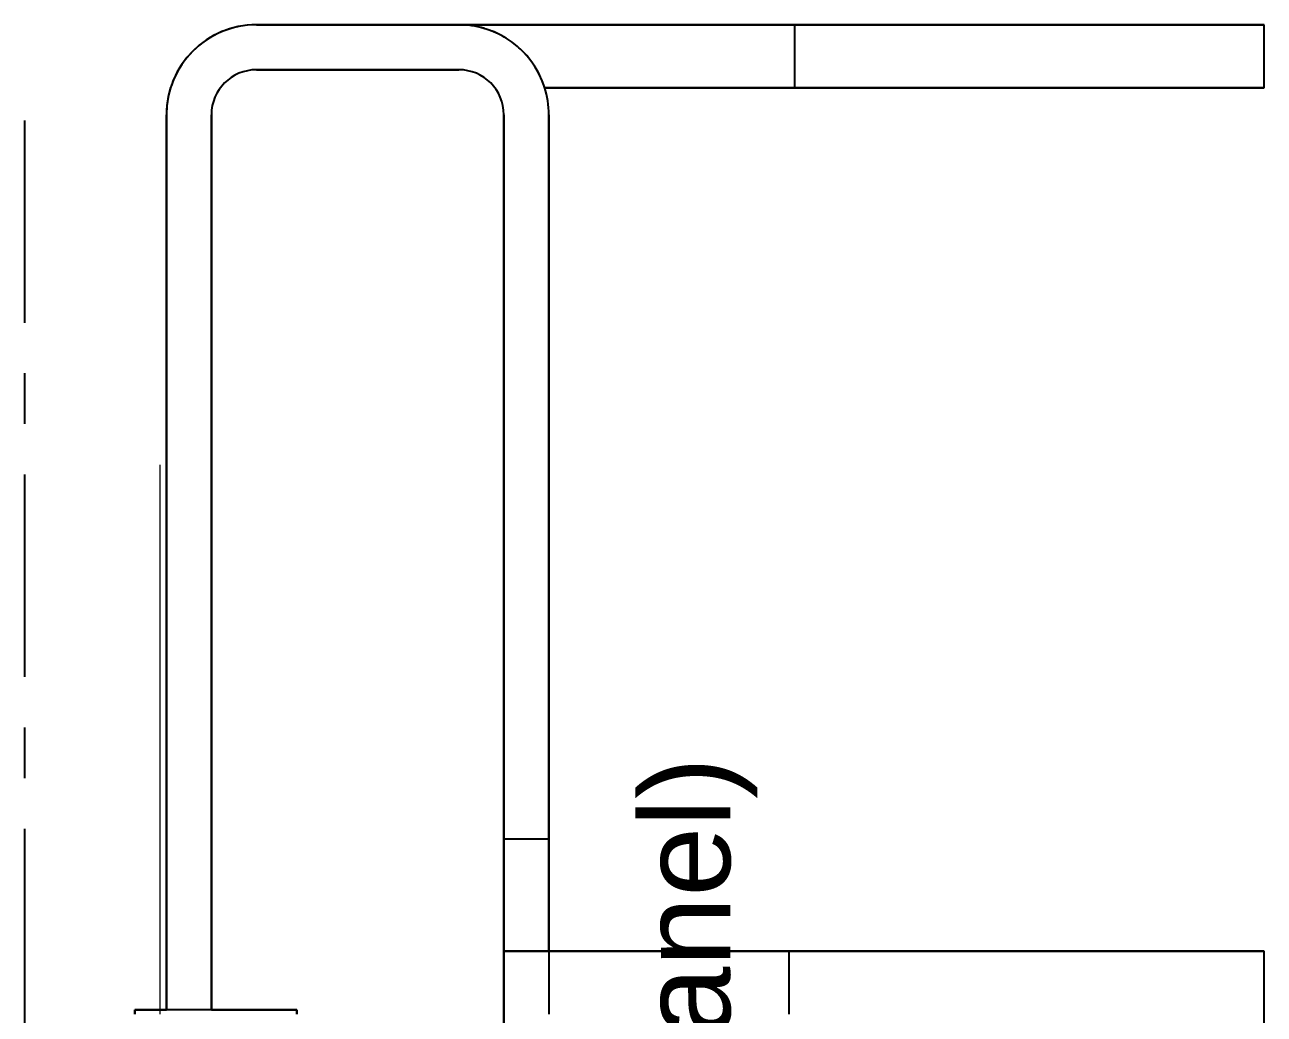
# Model space of a CAD drawing. Header units: millimetres. Extents: x -25371 to 2282244, y -90657 to 147824.
# Drawn here: x 1652267 to 1653644, y 4127 to 5227 of the extents above; entities that cross this region are included whole.
import ezdxf
from ezdxf.enums import TextEntityAlignment as Align
from ezdxf.xclip import XClip

# ---------------------------------------------------------------- set-up
doc = ezdxf.new("R2010")
doc.units = ezdxf.units.MM
doc.header["$XCLIPFRAME"] = 0
doc.linetypes.add('CENTER', pattern=[50.800000000000004, 31.75, -6.35, 6.35, -6.35])
doc.linetypes.add('TA_GL_000.90000', pattern=[2.475, 0.9, -0.225, 0.225, -0.225, 0.9])
for name, color, linetype in [('000 - 0_SYM_DWG_GRIDLINE_MAIN_COLOR_251', 7, 'Continuous'), ('000 - 0_SYM_DWG_SLOPE-SYM_TEXT_COLOR_3', 7, 'Continuous'), ('000 - ESTIMATE_ASPG_TEXT_COLOR_1', 7, 'Continuous'), ('000 - EXISTING_BUILDING_MAIN_COLOR_251', 7, 'Continuous'), ('000 - GRID', 7, 'CENTER')]:
    doc.layers.add(name, color=color, linetype=linetype)
doc.layers.add('A-GLAZ-CURT', color=7, linetype='Continuous', lineweight=35)
doc.layers.add('A-GLAZ-CURT-HDLN', color=7, linetype='Continuous', lineweight=9)
doc.styles.add('_Arial', font='arial.ttf')
doc.styles.add('Arial', font='arial.ttf', dxfattribs={"height": 299.9999999999999})
doc.styles.add('TA', font='', dxfattribs={"height": 4.5})
doc.styles.get('TA').set_extended_font_data('Cordia New')

# ---------------------------------------------------------------- blocks, each defined once
blk = doc.blocks.new('DPA_GM-Cage Ladder - H4800 with Protection Ring-5065257-VS01 - ELEVATION 1')
at = {"layer": '000 - EXISTING_BUILDING_MAIN_COLOR_251', "color": 7}
for p, q in [((30990.15270916892, 109800), (30765.15270916892, 109800)), ((30765.15270916892, 109800), (30990.15270916892, 109800)), ((30765.15270916892, 109800), (30990.15270916892, 109800)), ((30990.15270916892, 109800), (30765.15270916892, 109800)), ((31364.19615557885, 109799.9999999998), (30990.15270916895, 109799.9999999998)), ((30990.15270916895, 109799.9999999998), (31363.22402989658, 109799.9999999998)), ((31363.22402989658, 109799.9999999998), (30990.15270916895, 109799.9999999998)), ((30990.15270916895, 109799.9999999998), (31364.19615557885, 109799.9999999998)), ((31885.15270916895, 109799.9999999998), (31363.22402989658, 109799.9999999998)), ((31363.22402989658, 109799.9999999998), (31885.15270916895, 109799.9999999998)), ((31363.22402989658, 109799.9999999998), (31363.22402989658, 109729.9999999998)), ((31880.15270916895, 109799.9999999998), (31364.19615557885, 109799.9999999998)), ((31364.19615557884, 109799.9999999998), (31880.15270916895, 109799.9999999998)), ((31885.15270916896, 109730), (31885.15270916896, 109800)), ((30990.15270916892, 109750), (30765.15270916892, 109750)), ((30765.15270916892, 109750), (30990.15270916892, 109750)), ((30765.15270916892, 109750), (30990.15270916892, 109750)), ((30990.15270916892, 109750), (30765.15270916892, 109750)), ((31363.22402989658, 109729.9999999998), (31085.54662931064, 109729.9999999998)), ((31085.54662931064, 109729.9999999998), (31364.19615557885, 109729.9999999998)), ((31364.19615557885, 109729.9999999998), (31085.54662931064, 109729.9999999998)), ((31085.54662931064, 109729.9999999998), (31363.22402989658, 109729.9999999998)), ((31363.22402989658, 109729.9999999998), (31885.15270916895, 109729.9999999998)), ((31885.15270916895, 109729.9999999998), (31363.22402989658, 109729.9999999998)), ((31364.19615557885, 109729.9999999998), (31880.15270916895, 109729.9999999998)), ((31880.15270916895, 109729.9999999998), (31364.19615557885, 109729.9999999998)), ((30665.15270916892, 109700), (30665.15270916892, 108705)), ((30665.15270916892, 108705), (30665.15270916892, 109700)), ((30665.15270916892, 108705), (30665.15270916892, 109700)), ((30665.15270916892, 109700), (30665.15270916892, 108705)), ((30715.15270916891, 108705), (30715.15270916891, 109700)), ((30715.15270916891, 108705), (30715.15270916891, 109700)), ((30715.15270916891, 109700), (30715.15270916891, 108705)), ((30715.15270916891, 109700), (30715.15270916891, 108705)), ((31040.15270916891, 108897.071067812), (31040.15270916891, 109700)), ((31040.15270916891, 109700), (31040.15270916891, 108895.0000000001)), ((31040.15270916891, 109700), (31040.15270916891, 108897.071067812)), ((31040.15270916891, 108895.0000000001), (31040.15270916891, 109700)), ((31090.15270916892, 108895.0000000001), (31090.15270916892, 109700)), ((31090.15270916892, 109700), (31090.15270916892, 108897.071067812)), ((31090.15270916892, 109700), (31090.15270916892, 108895.0000000001)), ((31090.15270916892, 108897.071067812), (31090.15270916892, 109700)), ((31040.15270916891, 108897.071067812), (31040.15270916891, 108772.071067812)), ((31040.15270916891, 108772.071067812), (31040.15270916891, 108897.071067812)), ((31040.15270916891, 108895.0000000001), (31090.15270916892, 108895.0000000001)), ((31040.15270916891, 108770.0000000001), (31040.15270916891, 108895.0000000001)), ((31040.15270916891, 108895.0000000001), (31040.15270916891, 108770.0000000001)), ((31090.15270916892, 108772.071067812), (31090.15270916892, 108897.071067812)), ((31090.15270916892, 108897.071067812), (31090.15270916892, 108772.071067812)), ((31090.15270916892, 108895.0000000001), (31090.15270916892, 108770.0000000001)), ((31090.15270916892, 108770.0000000001), (31090.15270916892, 108895.0000000001)), ((31040.15270916891, 108772.071067812), (31040.15270916891, 108650)), ((31040.15270916891, 108650), (31040.15270916891, 108772.071067812)), ((31090.15270916893, 108770), (31040.15270916894, 108770)), ((31040.15270916894, 108770), (31090.15270916893, 108770)), ((31040.15270916894, 108770), (31040.15270916894, 108700)), ((31040.15270916894, 108770), (31040.15270916894, 108700)), ((31040.15270916894, 108700), (31040.15270916894, 108770)), ((31040.15270916894, 108700), (31040.15270916894, 108770)), ((31345.8573859482, 108770), (31040.15270916894, 108770)), ((31040.15270916894, 108770), (31357.16622329945, 108770)), ((31040.15270916894, 108700), (31040.15270916894, 108770)), ((31040.15270916894, 108700), (31040.15270916894, 108770)), ((31040.15270916894, 108700), (31040.15270916894, 108770)), ((31040.15270916894, 108700), (31040.15270916894, 108770)), ((31040.15270916891, 108650), (31040.15270916891, 108770.0000000001)), ((31040.15270916891, 108770.0000000001), (31090.15270916892, 108770.0000000001)), ((31040.15270916891, 108770.0000000001), (31040.15270916891, 108650)), ((31090.15270916892, 108770), (31090.15270916892, 108772.071067812)), ((31090.15270916892, 108772.071067812), (31090.15270916892, 108770)), ((31090.15270916893, 108770), (31090.15270916893, 108700)), ((31090.15270916892, 108770), (31345.8573859482, 108770)), ((31202.66303992385, 108770), (31090.15270916894, 108770)), ((31090.15270916894, 108770), (31205.15270916893, 108770)), ((31205.15270916894, 108770), (31090.15270916893, 108770)), ((31090.15270916893, 108770), (31202.66303992386, 108770)), ((31357.16622329946, 108770), (31090.15270916892, 108770)), ((31345.8573859482, 108770), (31202.66303992386, 108770)), ((31202.66303992385, 108770), (31345.8573859482, 108770)), ((31880.15270916894, 108770), (31205.15270916894, 108770)), ((31205.15270916893, 108770), (31880.15270916894, 108770)), ((31885.15270916894, 108770), (31357.16622329946, 108770)), ((31357.16622329945, 108770), (31885.15270916894, 108770)), ((31357.16622329945, 108700), (31357.16622329945, 108770)), ((31885.15270916896, 108700.0000000001), (31885.15270916896, 108770.0000000001)), ((30630.15270916892, 108700), (30630.15270916892, 108705)), ((30630.15270916892, 108705), (30665.15270916892, 108705)), ((30810.15270916891, 108705), (30630.15270916892, 108705)), ((30630.15270916892, 108705), (30630.15270916892, 108700)), ((30665.15270916892, 108705), (30630.15270916892, 108705)), ((30630.15270916892, 108705), (30630.15270916892, 108700)), ((30630.15270916892, 108700), (30630.15270916892, 108705)), ((30630.15270916892, 108705), (30665.15270916891, 108705)), ((30715.15270916891, 108705), (30810.15270916891, 108705)), ((30810.15270916891, 108705), (30715.15270916891, 108705)), ((30715.15270916891, 108705), (30810.15270916891, 108705)), ((30810.15270916891, 108705), (30810.15270916891, 108700)), ((30810.15270916891, 108700), (30810.15270916891, 108705)), ((30810.15270916891, 108700), (30810.15270916891, 108705)), ((30810.15270916891, 108705), (30810.15270916891, 108700)), ((31885.15270916896, 107093.4166187195), (31885.15270916896, 108700.0000000001))]:
    blk.add_line(p, q, dxfattribs=at)
for centre, radius, start, end in [((30765.15270916892, 109700), 99.99999999999272, 89.99999999999584, 179.9999999999959), ((30765.15270916892, 109700), 100, 90, 180), ((30765.15270916892, 109700), 100, 90, 180), ((30765.15270916892, 109700), 99.99999999999272, 89.99999999999584, 179.9999999999959), ((30990.15270916895, 109699.9999999998), 100.0000000000006, 73.49076729547308, 90), ((30990.15270916895, 109699.9999999998), 100.0000000000036, 17.45760312371655, 90), ((30990.15270916895, 109699.9999999998), 100.0000000000006, 73.49076729547308, 90), ((30990.15270916895, 109699.9999999998), 100.0000000000036, 73.4907672954758, 90), ((30990.15270916892, 109700), 99.99999999999946, 73.52318118264071, 90), ((30990.15270916892, 109700), 100, 73.5231811826405, 90), ((30990.15270916892, 109700), 100, 73.52318118264448, 90), ((30990.15270916892, 109700), 99.99999999999946, 73.52318118264071, 90), ((30990.15270916895, 109699.9999999998), 99.99999999999831, 56.8137696402726, 68.34169331895237), ((30990.15270916895, 109699.9999999998), 100.0000000000003, 56.81376964027138, 68.34169331895276), ((30990.15270916895, 109699.9999999998), 100.0000000000024, 56.81376964026656, 68.34169331894915), ((30990.15270916892, 109700), 100.0000000000016, 56.85439318588482, 68.31365132528309), ((30990.15270916892, 109700), 99.99999999999902, 56.85439318588426, 68.31365132527617), ((30990.15270916892, 109700), 99.99999999999972, 56.85439318588095, 68.31365132528018), ((30990.15270916892, 109700), 100.0000000000027, 56.85439318588683, 68.31365132527748), ((30990.15270916895, 109699.9999999998), 100.0000000000033, 39.63993867990086, 51.00988308955952), ((30990.15270916895, 109699.9999999998), 100.000000000001, 39.63993867990021, 51.00988308955724), ((30990.15270916895, 109699.9999999998), 100.0000000000058, 39.63993867990066, 51.0098830895577), ((30990.15270916892, 109700), 99.99999999999898, 39.67078394887609, 50.96974323206896), ((30990.15270916892, 109700), 99.99999999999741, 39.67078394887304, 50.96974323206594), ((30990.15270916892, 109700), 99.99999999999741, 39.67078394887304, 50.96974323206594), ((30990.15270916892, 109700), 99.99999999999898, 39.67078394887609, 50.96974323206896), ((30990.15270916895, 109699.9999999998), 100.0000000000022, 19.65215107027909, 34.28872408657381), ((30990.15270916895, 109699.9999999998), 100.000000000001, 19.65215107027887, 34.28872408657349), ((30990.15270916895, 109699.9999999998), 100.0000000000018, 19.65215107027579, 34.28872408656896), ((30990.15270916892, 109700), 99.99999999999766, 19.65844659152696, 34.25361205830981), ((30990.15270916892, 109700), 99.99999999999935, 19.65844659142863, 34.25361205830974), ((30990.15270916892, 109700), 99.99999999999935, 19.65844659152692, 34.25361205830974), ((30990.15270916892, 109700), 99.99999999999837, 19.65844659142863, 34.25361205830973), ((30765.15270916892, 109700), 50.00000000000364, 90, 180), ((30765.15270916892, 109700), 50.00000000000364, 90, 180), ((30765.15270916892, 109700), 50.00000000000364, 90, 180), ((30765.15270916892, 109700), 50.00000000000364, 90, 180), ((30990.15270916892, 109700), 49.99999999999636, 0, 90), ((30990.15270916892, 109700), 49.99999999999636, 0, 90), ((30990.15270916892, 109700), 49.99999999999636, 0, 90), ((30990.15270916892, 109700), 49.99999999999636, 0, 90), ((30990.15270916892, 109700), 100, 0, 17.75548723942642), ((30990.15270916892, 109700), 99.99999999999875, 0, 17.7554872394428), ((30990.15270916892, 109700), 99.9999999999968, 0, 17.7554872394245), ((30990.15270916892, 109700), 100, 0, 17.75548723944357)]:
    blk.add_arc(centre, radius, start, end, dxfattribs=at)
blk = doc.blocks.new('DPA_CP_Entrance Canopy Lower - Depth 4200-5686501-VS01 - ELEVATION 1')
at = {"layer": 'A-GLAZ-CURT-HDLN', "color": 7}
blk.add_line((30658.02764320795, 108700), (30658.02764320795, 109310.6524907525), dxfattribs=at)
blk = doc.blocks.new('DPA_CP_Entrance Canopy Lower - Depth 4200-V89-VS01 - ELEVATION 1')
at = {"layer": 'A-GLAZ-CURT-HDLN', "color": 7}
blk.add_line((30658.02764320798, 108700), (30658.02764320798, 109310.6524907525), dxfattribs=at)
blk = doc.blocks.new('DPA_CP_Entrance Canopy Lower - Depth 4200-V90-VS01 - ELEVATION 1')
at = {"layer": 'A-GLAZ-CURT-HDLN', "color": 7}
blk.add_line((30658.02764320804, 108700), (30658.02764320804, 109310.6524907525), dxfattribs=at)
blk = doc.blocks.new('DPA_CP_Entrance Canopy Lower - Depth 4200-V91-VS01 - ELEVATION 1')
at = {"layer": 'A-GLAZ-CURT-HDLN', "color": 7}
blk.add_line((30658.02764320806, 108700), (30658.02764320806, 109310.6524907525), dxfattribs=at)
blk = doc.blocks.new('DPA_CP_Entrance Canopy Lower - Depth 4200-5686556-VS01 - ELEVATION 1')
at = {"layer": 'A-GLAZ-CURT-HDLN', "color": 7}
blk.add_line((30658.02764320813, 108700), (30658.02764320813, 109310.6524907525), dxfattribs=at)
blk = doc.blocks.new('C-1-VS01_REV00_20260615-155217_ELEVATION_1_EX')
at = {"layer": '000 - EXISTING_BUILDING_MAIN_COLOR_251', "color": 7}
blk.add_blockref('DPA_GM-Cage Ladder - H4800 with Protection Ring-5065257-VS01 - ELEVATION 1', (-23858.21549769188, 0), dxfattribs=at)
at = {"layer": 'A-GLAZ-CURT', "color": 7}
for name in ['DPA_CP_Entrance Canopy Lower - Depth 4200-5686501-VS01 - ELEVATION 1', 'DPA_CP_Entrance Canopy Lower - Depth 4200-V89-VS01 - ELEVATION 1', 'DPA_CP_Entrance Canopy Lower - Depth 4200-V89-VS01 - ELEVATION 1', 'DPA_CP_Entrance Canopy Lower - Depth 4200-V90-VS01 - ELEVATION 1', 'DPA_CP_Entrance Canopy Lower - Depth 4200-V91-VS01 - ELEVATION 1', 'DPA_CP_Entrance Canopy Lower - Depth 4200-V91-VS01 - ELEVATION 1', 'DPA_CP_Entrance Canopy Lower - Depth 4200-5686556-VS01 - ELEVATION 1']:
    blk.add_blockref(name, (-23858.21549769188, 0), dxfattribs=at)
blk = doc.blocks.new('*U459')
at = {"layer": '000 - 0_SYM_DWG_GRIDLINE_MAIN_COLOR_251', "color": 7, "linetype": 'ByBlock', "ltscale": 5}
blk.add_line((19.99999999999998, -1.485280471089079e-13), (-181.4999999999997, 2.222522332216436e-13), dxfattribs=at)
at = {"color": 7, "style": 'TA', "flags": 1}
blk.add_attdef('LOCATION', (5.999999999999999, -6.000000000000001), '', height=4.5, rotation=270, dxfattribs=at)
at = {"layer": '000 - 0_SYM_DWG_SLOPE-SYM_TEXT_COLOR_3', "color": 7, "style": 'Arial'}
blk.add_attdef('GRID-HEAD', text='', height=4.000000000000003, rotation=90.0000000000004, dxfattribs=at).set_placement((39.99999998541666, -2.060573933704291e-13), align=Align.MIDDLE_CENTER)
blk = doc.blocks.new('C-1-VS01_REV00_20260615-155703_ELEVATION_1_DIMS-2')
at = {"layer": '000 - GRID', "color": 7, "linetype": 'TA_GL_000.90000', "xscale": 50.00000000000004, "yscale": 50.00000000000004, "zscale": 50.00000000000004, "rotation": 270}
blk.add_blockref('*U459', (6649.538094423944, 100625), dxfattribs=at)
blk = doc.blocks.new('A$Cd3cf6656')
at = {"layer": '000 - ESTIMATE_ASPG_TEXT_COLOR_1', "color": 7, "style": '_Arial'}
for tag, p in [('LV_TYPE_VAL', (138.0544187482421, 356.4972714870396)), ('LV_SIN-H_VAL', (138.0544187482421, 206.4972714870396)), ('LV_DOU-H_VAL', (138.0544187482421, 56.49727148703963)), ('V-TRIM_VAL', (138.0544187482421, -93.50272851296039)), ('FRAME_VAL', (138.0544187482421, -243.5027285129604)), ('FRAME_SET', (138.0544187482421, -393.5027285129604))]:
    blk.add_attdef(tag, p, '', height=100, dxfattribs=at)

msp = doc.modelspace()

# ---------------------------------------------------------------- block references
at = {"color": 7}
ref = msp.add_blockref('C-1-VS01_REV00_20260615-155217_ELEVATION_1_EX', (1645617.450636563, -104572.7440685458), dxfattribs=at)
XClip(ref).set_block_clipping_path([(-6272.221751677804, 96602.37606668244), (23581.211043933174, 113561.2238857835)])
msp.add_blockref('C-1-VS01_REV00_20260615-155703_ELEVATION_1_DIMS-2', (1645617.450636563, -104572.7440685458), dxfattribs=at)

# ---------------------------------------------------------------- next in the draw order: block references
ref = msp.add_blockref('A$Cd3cf6656', (1653407.450636561, 1627.255931454239), dxfattribs=dict(at, rotation=90))
ref.add_attrib('LV_TYPE_VAL', 'E1_PL_01_SINGLE BLANK   (edge-panel)', (1653050.953365074, 1765.310350202481), dxfattribs={"layer": '000 - ESTIMATE_ASPG_TEXT_COLOR_1', "color": 7, "height": 100, "rotation": 90.00000000000001, "style": '_Arial'})

doc.saveas('drawing.dxf')
